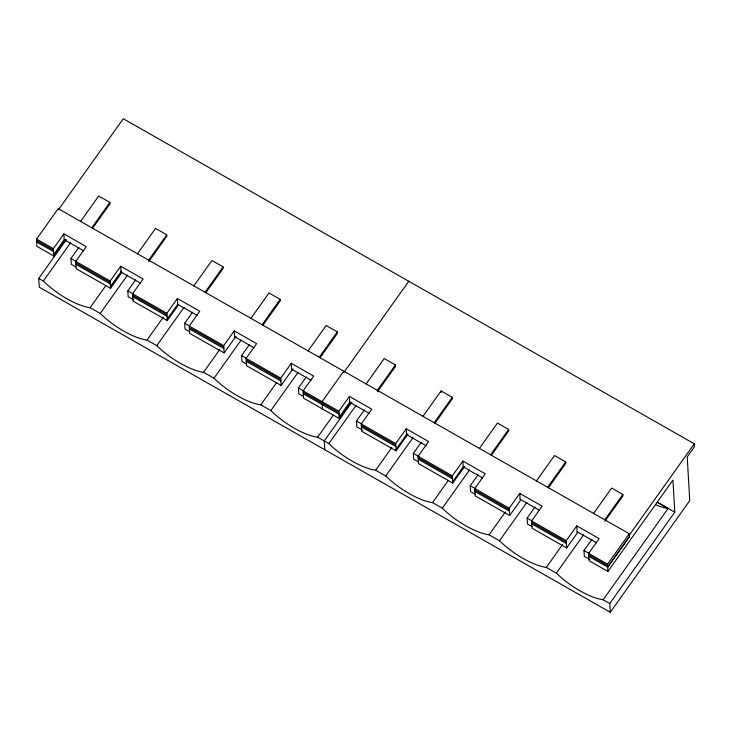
<?xml version="1.0" encoding="UTF-8"?>
<svg xmlns="http://www.w3.org/2000/svg" width="731" height="731" viewBox="0 0 731 731"><rect width="100%" height="100%" fill="white"/><g stroke="black" fill="none" stroke-linecap="round" stroke-linejoin="round"><path stroke-width="1.1" d="M36.55 239.11L58.224 208.655L629.254 533.74L629.418 536.655L607.744 567.11L588.811 556.328L588.638 553.404L599.164 538.619L576.768 525.872L566.251 540.657L566.662 547.958L532.141 528.294L531.611 520.938L542.137 506.154L519.741 493.407L509.215 508.191L509.635 515.483L475.177 495.865L474.757 488.573L485.283 473.789L462.887 461.042L452.361 475.826L452.781 483.118L418.507 463.609L418.095 456.318L428.613 441.533L406.226 428.786L395.699 443.571L396.083 450.844L361.671 431.253L361.26 423.962L371.777 409.177L349.391 396.43L338.864 411.215L339.285 418.507L303.557 398.167L303.118 390.866L313.645 376.081L291.249 363.334L280.731 378.119L281.143 385.411L246.621 365.756L246.091 358.4L256.618 343.616L234.222 330.869L223.695 345.653L224.115 352.945L189.658 333.327L189.238 326.035L199.764 311.251L177.368 298.495L166.842 313.279L167.262 320.58L132.996 301.062L132.576 293.771L143.093 278.986L120.706 266.239L110.18 281.024L110.564 288.297L76.161 268.706L75.741 261.415L86.258 246.63L63.871 233.883L53.345 248.668L53.765 255.96L36.888 246.356L36.55 239.11L53.345 248.668M58.389 209.843L123.256 118.724L694.286 443.808L694.45 446.723L687.222 456.875L689.744 500.625L610.275 612.276L39.246 287.192L38.743 278.438L66.329 239.686M53.683 254.507L64.209 239.713L83.681 250.806M53.765 255.96L65.598 239.329M80.62 221.411L98.676 196.036L109.878 202.405L109.961 203.867L92.545 228.337M38.743 278.438L43.33 281.051L70.596 242.738M91.814 227.78L109.878 202.405M75.96 266.952L71.3 264.293L70.962 258.463L78.838 247.389M43.33 281.051A43.421 15.433 35.4 0 0 90.114 307.687L105.785 285.675M121.648 271.155L110.482 286.835L121.044 272.069L120.706 266.239M110.564 288.297L121.73 272.608M137.483 253.776L155.548 228.401L166.741 234.779L166.823 236.241L148.758 261.607M90.114 307.687L100.211 313.435L127.486 275.121M148.676 260.154L166.741 234.779M133.773 299.865L128.172 296.676L127.843 290.847L135.719 279.772M100.211 313.435A43.421 15.433 35.4 0 0 147.004 340.07L163.251 317.245M167.18 319.118L177.706 304.334L197.178 315.417M167.262 320.58L177.788 305.786L177.368 298.495M193.87 285.885L211.935 260.51L223.129 266.879L223.211 268.341L205.795 292.811M147.004 340.07L156.772 345.635L184.048 307.322M205.064 292.254L223.129 266.879M189.722 331.71L185.053 329.06L184.715 323.221L192.6 312.155M156.772 345.635A43.421 15.433 35.4 0 0 203.565 372.271L219.812 349.445M224.115 352.945L234.642 338.161L234.222 330.869M234.642 338.161L236.058 336.37M250.925 318.36L268.99 292.985L280.183 299.363L280.265 300.816L262.849 325.286M203.565 372.271L213.991 378.21L241.267 339.897M262.118 324.738L280.183 299.363M246.594 364.093L241.934 361.434L241.595 355.604L249.481 344.529M213.991 378.21A43.421 15.433 35.4 0 0 260.784 404.846L276.455 382.834M281.143 385.411L293.003 368.789M308.071 350.898L326.136 325.523L337.329 331.892L337.411 333.354L319.995 357.825M260.784 404.846L270.845 410.575L298.111 372.262M319.264 357.267L337.329 331.892M303.475 396.476L298.805 393.817L298.476 387.987L306.353 376.913M343.744 371.202L322.06 401.648L322.408 408.903M343.744 372.609L408.766 281.271M270.845 410.575A43.421 15.433 35.4 0 0 317.629 437.211L333.299 415.199M339.202 417.045L349.729 402.26L369.201 413.344M339.285 418.507L349.811 403.722L349.391 396.43M351.849 402.233L324.253 440.976L324.765 449.739M366.14 383.949L384.195 358.574L395.398 364.952L395.48 366.405L377.415 391.779M317.629 437.211L328.84 443.598L356.116 405.276M377.333 390.327L395.398 364.952M362.412 430.029L356.819 426.84L356.481 421.01L364.358 409.936M328.84 443.598A43.421 15.433 35.4 0 0 375.633 470.234L391.88 447.409M407.167 433.693L396.038 449.401M396.083 450.844L407.907 434.232M423.002 416.323L441.067 390.948L452.261 397.326L452.343 398.779L434.927 423.249M375.633 470.234L385.73 475.982L413.006 437.668M434.196 422.701L452.261 397.326M418.36 461.873L413.691 459.223L413.362 453.384L421.239 442.319M385.73 475.982A43.421 15.433 35.4 0 0 432.524 502.617L448.194 480.605M452.699 481.665L463.226 466.881L482.698 477.964M452.781 483.118L464.624 466.488M479.39 448.423L497.455 423.048L508.648 429.426L508.73 430.888L491.314 455.349M432.524 502.617L442.292 508.182L469.567 469.869M490.583 454.801L508.648 429.426M475.241 494.257L470.572 491.597L470.234 485.768L478.12 474.693M442.292 508.182A43.421 15.433 35.4 0 0 489.085 534.818L505.331 511.992M509.635 515.483L520.271 500.762L519.741 493.407M536.444 480.907L554.509 455.532L565.703 461.91L565.785 463.363L548.369 487.833M489.085 534.818L499.511 540.757L526.786 502.444M547.638 487.275L565.703 461.91M532.113 526.64L527.453 523.981L527.115 518.151L534.991 507.076M499.511 540.757A43.421 15.433 35.4 0 0 546.304 567.393L562.55 544.568M566.662 547.958L577.207 533.182L576.768 525.872M593.59 513.436L611.655 488.061L622.849 494.439L622.931 495.892L604.875 521.267M546.304 567.393L556.364 573.113L583.63 534.8M604.784 519.814L622.849 494.439M589.926 559.553L584.325 556.364L583.996 550.525L591.872 539.46M607.744 567.11L607.58 564.186L629.254 533.74M629.263 535.156L694.286 443.808M588.811 556.328L589.076 560.714L607.918 571.441L607.671 567.064L629.418 536.655M607.918 571.441L672.94 480.093L674.795 512.175L609.773 603.523L610.275 612.276M556.364 573.113A43.421 15.433 35.4 0 0 603.148 599.758L668.143 508.447L657.27 502.261M36.55 240.517L53.427 250.13M322.152 404.517L322.069 401.648M657.224 502.17L674.795 512.175M121.044 272.069L140.48 283.144M254.041 347.792L234.669 336.763L234.752 338.215M291.605 369.173L311.059 380.248M425.999 445.682L406.555 434.616L406.226 428.786M520.189 499.3L539.56 510.339M577.125 531.72L596.578 542.795M291.669 370.626L291.249 363.334M70.962 258.463L76.563 261.652M127.843 290.847L133.435 294.026M184.715 323.221L189.384 325.88M241.595 355.604L246.256 358.263M298.476 387.987L304.069 391.167M356.481 421.01L362.073 424.19M413.362 453.384L418.954 456.573M470.234 485.768L475.835 488.957M527.115 518.151L531.775 520.801M583.996 550.525L589.588 553.714M75.741 261.415L110.18 281.024M132.576 293.771L166.842 313.279M189.238 326.035L223.695 345.653M246.091 358.4L280.731 378.119M303.118 390.866L338.864 411.215M361.26 423.962L395.699 443.571M418.095 456.318L452.361 475.826M474.757 488.573L509.215 508.191M531.611 520.938L566.251 540.657M588.638 553.404L607.58 564.186M75.823 262.877L110.262 282.486M132.658 295.233L166.933 314.741M189.32 327.488L223.777 347.106M246.173 359.853L280.814 379.572M303.201 392.328L338.946 412.668M361.342 425.424L395.782 445.024M418.178 457.78L452.452 477.288M474.839 490.035L509.297 509.653M531.693 522.4L566.333 542.119M588.72 554.866L607.58 565.602L607.671 567.064M36.714 242.025L53.509 251.583M75.905 264.339L110.344 283.939M132.74 296.695L167.015 316.203M189.402 328.95L223.869 348.568M246.256 361.315L280.896 381.034M303.292 393.781L339.029 414.13M361.425 426.877L395.864 446.486M418.26 459.232L452.535 478.75M474.922 491.497L509.388 511.115M531.775 523.862L566.415 543.581M603.148 599.758L609.773 603.523M462.887 461.042L463.308 468.333M441.067 390.948L441.149 392.41M63.871 233.883L64.291 241.175M668.143 508.447A43.421 15.433 35.4 0 1 655.57 504.774"/></g></svg>
